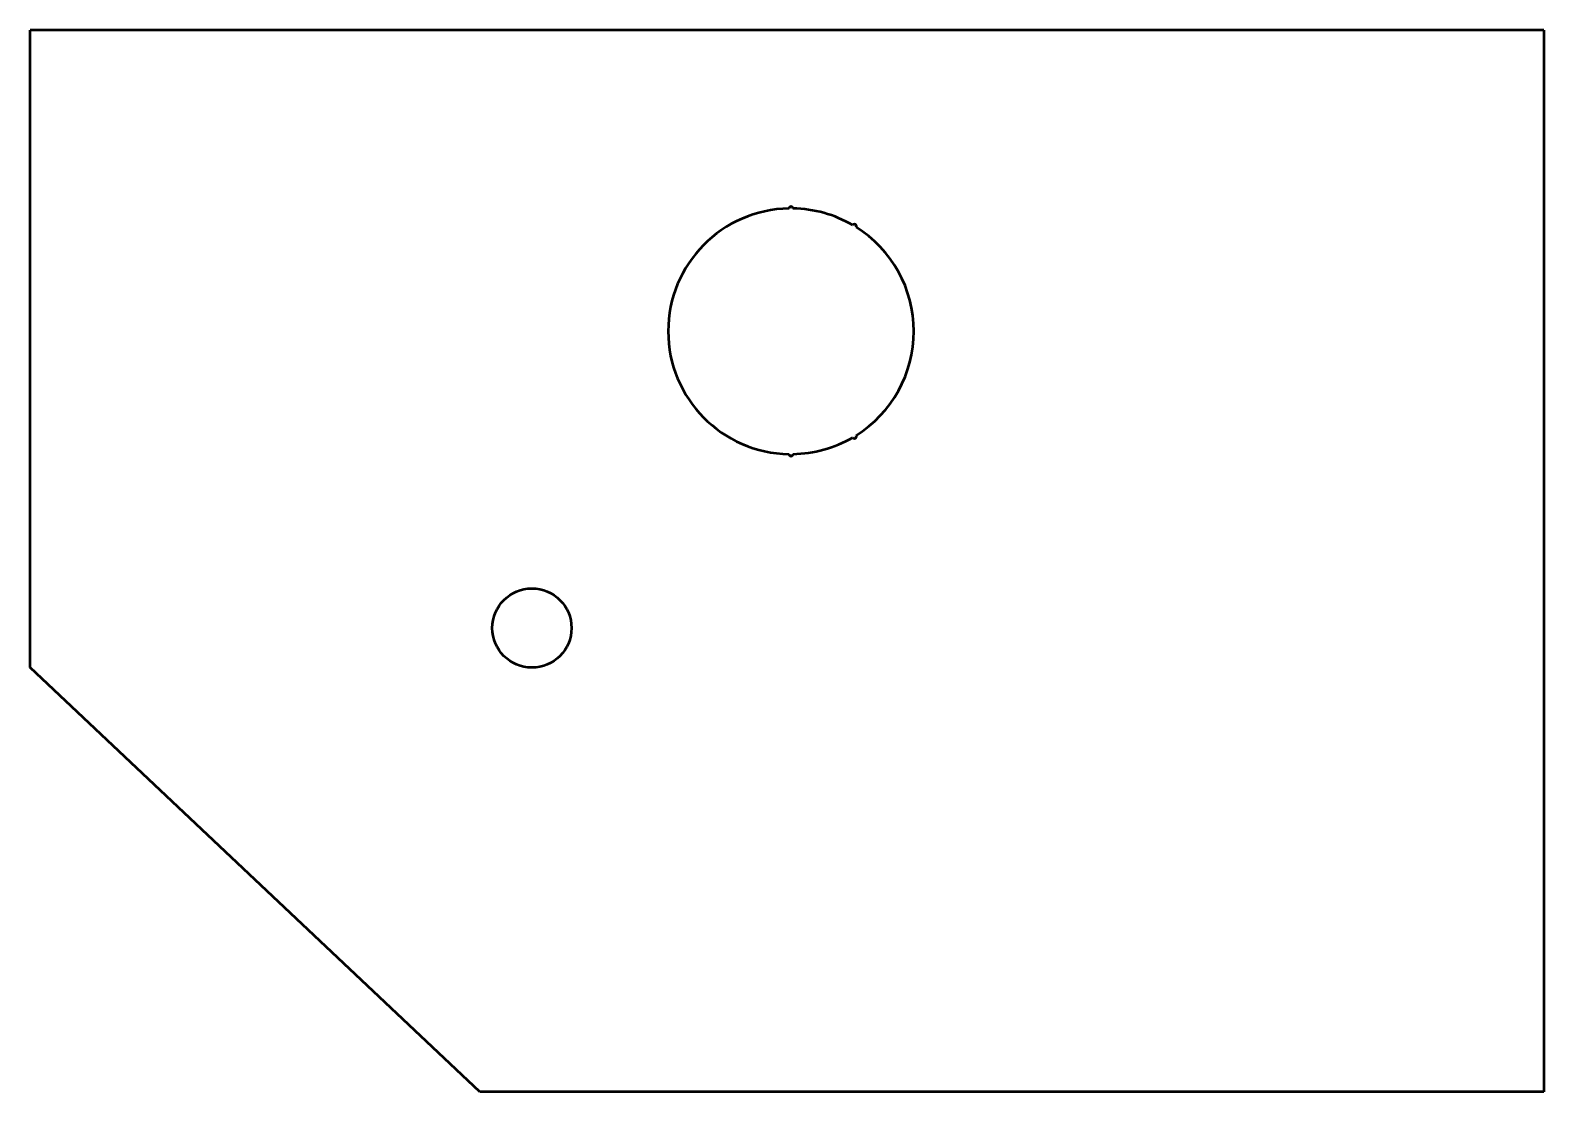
# Model space of a CAD drawing. Header units: millimetres. Extents: x -567 to 1343, y 0 to 1340.
import ezdxf

# ---------------------------------------------------------------- set-up
doc = ezdxf.new("R2010")
doc.units = ezdxf.units.MM
doc.layers.add('IV_INTERIOR_PROFILES', color=7, linetype='Continuous', lineweight=50)
doc.layers.add('IV_OUTER_PROFILE', color=7, linetype='Continuous', lineweight=50)

msp = doc.modelspace()

# ---------------------------------------------------------------- linework, layer by layer
at = {"layer": 'IV_INTERIOR_PROFILES'}
msp.add_circle((65.9, 585.4), 50, dxfattribs=at)
for centre, radius, start, end in [((392.9, 960), 155, 90.9241, 269.0759), ((392.9, 1115), 2.5, 359.5379, 180.4621), ((392.9, 960), 155, 59.8512, 89.0759), ((472.9, 1092.8), 2.5, 328.465, 149.3891), ((392.9, 960), 155, 301.9971, 58.0029), ((392.9, 960), 155, 270.9241, 300.1488), ((472.9, 827.2), 2.5, 210.6109, 31.535), ((392.9, 805), 2.5, 179.5379, 0.4621)]:
    msp.add_arc(centre, radius, start, end, dxfattribs=at)
at = {"layer": 'IV_OUTER_PROFILE'}
for p, q in [((1342.9, 1340), (-567.1, 1340)), ((-567.1, 535.5), (-567.1, 1340)), ((1342.9, 1340), (1342.9, 0)), ((0, 0), (-567.1, 535.5)), ((1342.9, 0), (0, 0))]:
    msp.add_line(p, q, dxfattribs=at)

doc.saveas('drawing.dxf')
